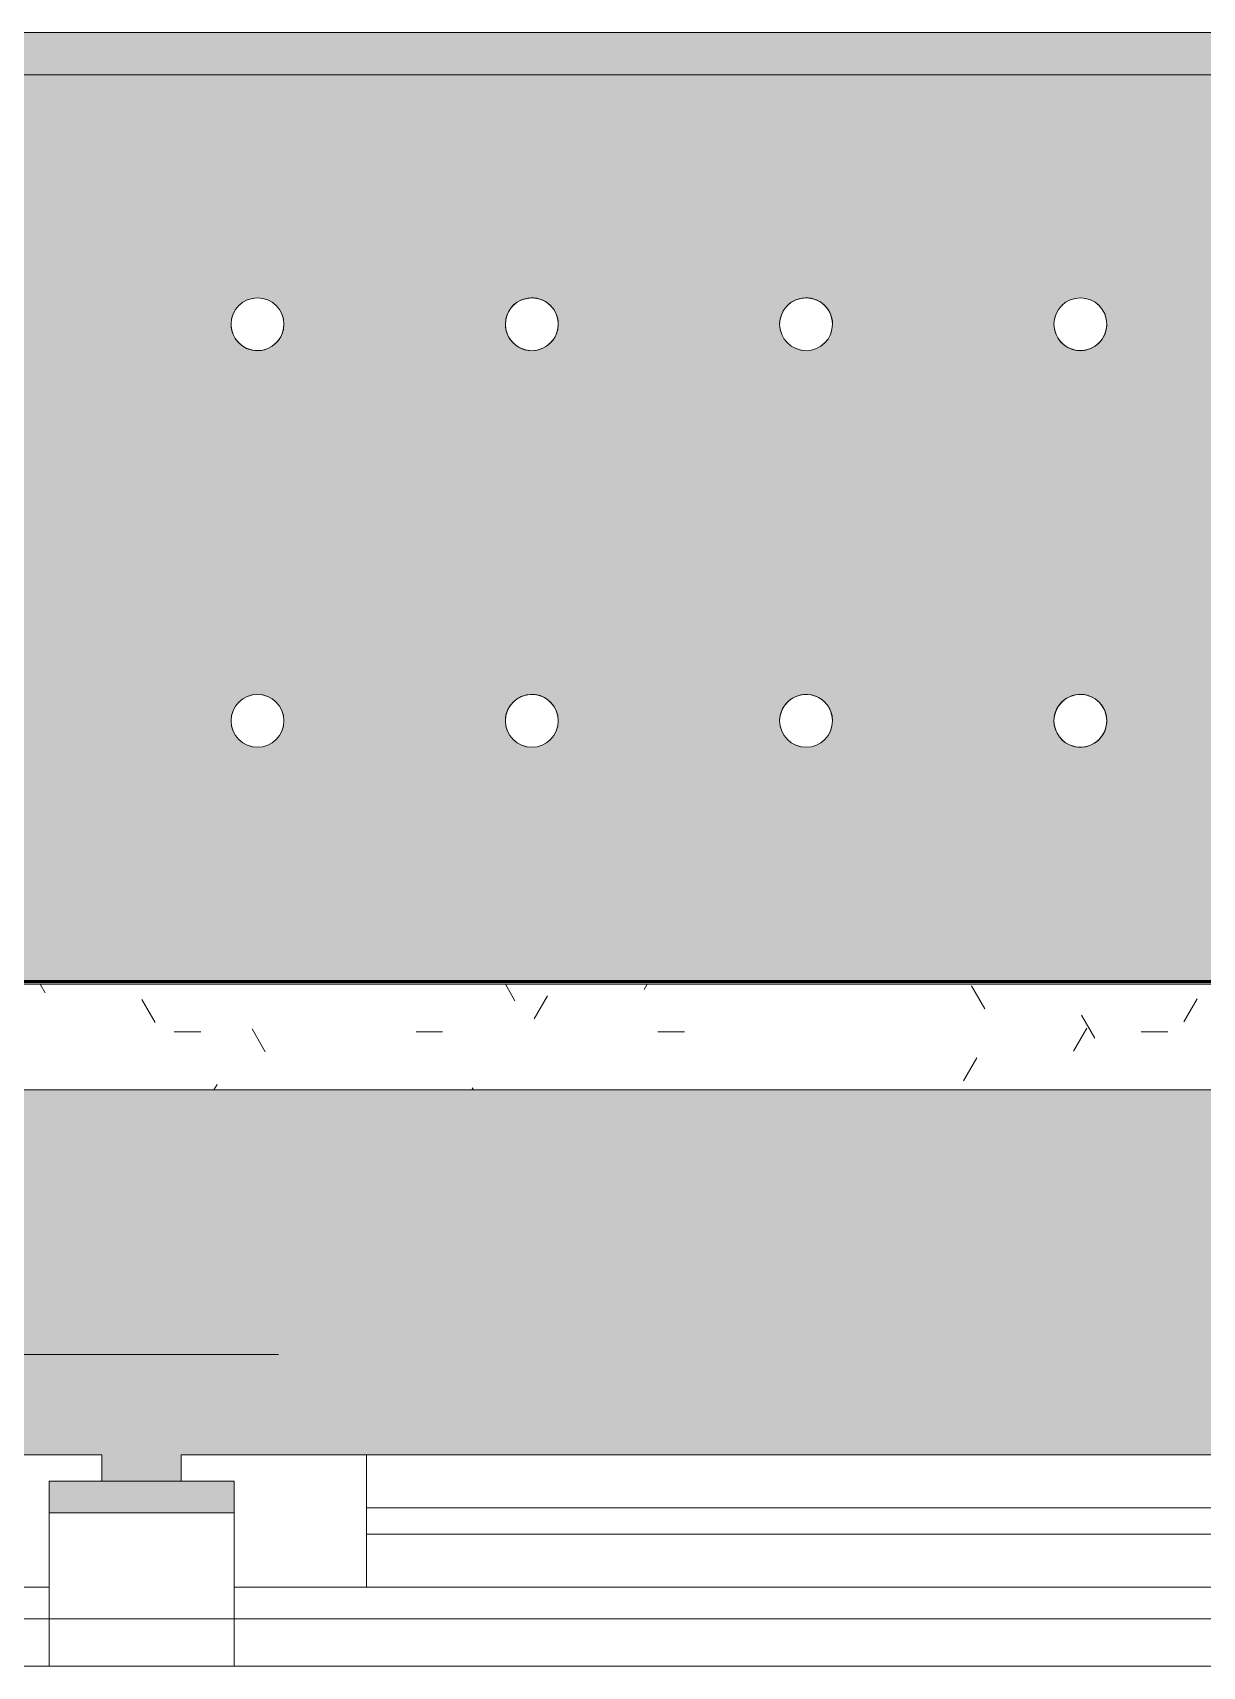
# Model space of a CAD drawing. Header units: millimetres. Extents: x -5426 to 189269, y -8553 to 29000.
# Drawn here: x 23904 to 24346, y -118 to 500 of the extents above; entities that cross this region are included whole.
import ezdxf

# ---------------------------------------------------------------- set-up
doc = ezdxf.new("R2010")
doc.units = ezdxf.units.MM
doc.linetypes.add('Осевая', pattern=[3175, 635, -476.25, 1587.5, -476.25])
for name, color, linetype, lineweight in [('A-GLAZ', 7, 'Continuous', 9), ('A-GLAZ-1', 7, 'Continuous', 13), ('I-WALL', 7, 'Continuous', 9), ('Оси-2', 7, 'Осевая', 9)]:
    doc.layers.add(name, color=color, linetype=linetype, lineweight=lineweight)
for name, color, linetype, lineweight, true_color in [('A-WALL-1', 7, 'Continuous', 9, 0xc0c0c0), ('I-WALL-13', 7, 'Continuous', 53, 0xeaa7bf), ('I-WALL-3', 7, 'Continuous', 9, 0xc0c0c0), ('Знаки-2', 9, 'Continuous', 9, 0x808080), ('Знаки-3', 7, 'Continuous', 9, 0xc1bbaf), ('Знаки-5', 7, 'Continuous', 9, 0xaba79f), ('Знаки-6', 7, 'Continuous', 9, 0xccc5b7), ('Знаки-7', 7, 'Continuous', 9, 0xd5cdbe), ('Знаки-8', 7, 'Continuous', 9, 0xd1cabb), ('Знаки-9', 7, 'Continuous', 9, 0xd4ccbd)]:
    doc.layers.add(name, color=color, linetype=linetype, lineweight=lineweight, true_color=true_color)
doc.layers.add('Знаки-4', color=7, linetype='Continuous', lineweight=9, transparency=0.5)

# ---------------------------------------------------------------- blocks, each defined once
blk = doc.blocks.new('120_Окно_СКБ_2Ст - 120_Окно_СКБ_2Ст 2100х2500 _мал створка СЛЕВА_-V23-План отделки стен 3 этажа в осях 1-12')
at = {"layer": 'A-GLAZ'}
for p, q in [((1050, -57), (-1050, -57)), ((-930, -107), (-270, -107)), ((-270, -117), (-930, -117)), ((-200, -127), (-170, -127))]:
    blk.add_line(p, q, dxfattribs=at)
at = {"layer": 'A-GLAZ-1'}
for p, q in [((-220, -127), (-220, -57)), ((-220, -57), (-150, -57)), ((-150, -57), (-150, -127)), ((-220, -87), (-980, -87)), ((-270, -137), (-270, -87)), ((-220, -127), (-220, -87)), ((980, -87), (-150, -87)), ((-150, -87), (-150, -127)), ((-150, -127), (-220, -127)), ((-200, -127), (-220, -127)), ((-200, -137), (-200, -127)), ((-150, -127), (-170, -127)), ((-170, -127), (-170, -137)), ((-1000, -137), (-200, -137)), ((-200, -137), (-1000, -137)), ((-170, -137), (1000, -137)), ((1000, -137), (-170, -137))]:
    blk.add_line(p, q, dxfattribs=at)
blk = doc.blocks.new('Зашивка радиатора_ с перфорацией М5 - Зашивка радиатора_ с перфорацией М5-V49-План отделки стен 3 этажа в осях 1-12')
at = {"layer": 'Знаки-4'}
h = blk.add_hatch(color=256, dxfattribs=at)
h.paths.add_polyline_path([(1750, 380), (1717.57, 380), (1717.57, 368), (1737.57, 368), (1737.57, 358), (567.57, 358), (567.57, 368), (587.57, 368), (587.57, 380), (517.57, 380), (517.57, 368), (537.57, 368), (537.57, 358), (-262.43, 358), (-262.43, 368), (-242.43, 368), (-242.43, 380), (-310, 380), (-310, 368), (-292.43, 367.3), (-292.43, 220), (1750, 220), (1750, 368)])
h.paths.add_polyline_path([(1537.67, 180), (-310, 180), (-310, -179.94), (1750, -179.94), (1750, 180), (1539.71, 180)])
h.paths.add_polyline_path([(1546.25, 90.35), (1551.25, 89.02), (1554.91, 85.35), (1556.25, 80.35), (1554.91, 75.35), (1551.25, 71.69), (1546.25, 70.35), (1541.25, 71.69), (1537.59, 75.35), (1536.25, 80.35), (1537.59, 85.35), (1541.25, 89.02), (1543.66, 90.01)])
h.paths.add_polyline_path([(1442.5, 90.35), (1447.5, 89.02), (1451.16, 85.35), (1452.5, 80.35), (1451.16, 75.35), (1447.5, 71.69), (1442.5, 70.35), (1437.5, 71.69), (1433.84, 75.35), (1432.5, 80.35), (1433.84, 85.35), (1437.5, 89.02), (1439.91, 90.01)])
h.paths.add_polyline_path([(1338.75, 90.35), (1343.75, 89.02), (1347.41, 85.35), (1348.75, 80.35), (1347.41, 75.35), (1343.75, 71.69), (1338.75, 70.35), (1333.75, 71.69), (1330.09, 75.35), (1328.75, 80.35), (1330.09, 85.35), (1333.75, 89.02), (1336.16, 90.01)])
h.paths.add_polyline_path([(923.75, 90.35), (928.75, 89.02), (932.41, 85.35), (933.75, 80.35), (932.41, 75.35), (928.75, 71.69), (923.75, 70.35), (918.75, 71.69), (915.09, 75.35), (913.75, 80.35), (915.09, 85.35), (918.75, 89.02), (921.16, 90.01)])
h.paths.add_polyline_path([(1027.5, 90.35), (1032.5, 89.02), (1036.16, 85.35), (1037.5, 80.35), (1036.16, 75.35), (1032.5, 71.69), (1027.5, 70.35), (1022.5, 71.69), (1018.84, 75.35), (1017.5, 80.35), (1018.84, 85.35), (1022.5, 89.02), (1024.91, 90.01)])
h.paths.add_polyline_path([(820, 90.35), (825, 89.02), (828.66, 85.35), (830, 80.35), (828.66, 75.35), (825, 71.69), (820, 70.35), (815, 71.69), (811.34, 75.35), (810, 80.35), (811.34, 85.35), (815, 89.02), (817.41, 90.01)])
h.paths.add_polyline_path([(1131.25, 90.35), (1136.25, 89.02), (1139.91, 85.35), (1141.25, 80.35), (1139.91, 75.35), (1136.25, 71.69), (1131.25, 70.35), (1126.25, 71.69), (1122.59, 75.35), (1121.25, 80.35), (1122.59, 85.35), (1126.25, 89.02), (1128.66, 90.01)])
h.paths.add_polyline_path([(1235, 90.35), (1240, 89.02), (1243.66, 85.35), (1245, 80.35), (1243.66, 75.35), (1240, 71.69), (1235, 70.35), (1230, 71.69), (1226.34, 75.35), (1225, 80.35), (1226.52, 85.59), (1230, 89.02), (1232.41, 90.01)])
h.paths.add_polyline_path([(1650, 90.35), (1655, 89.02), (1658.66, 85.35), (1660, 80.35), (1658.66, 75.35), (1655, 71.69), (1650, 70.35), (1645, 71.69), (1641.34, 75.35), (1640, 80.35), (1641.34, 85.35), (1645, 89.02), (1647.41, 90.01)])
h.paths.add_polyline_path([(301.25, 90.35), (306.25, 89.02), (309.91, 85.35), (311.25, 80.35), (309.91, 75.35), (306.25, 71.69), (301.25, 70.35), (296.25, 71.69), (292.59, 75.35), (291.25, 80.35), (292.59, 85.35), (296.25, 89.02), (298.66, 90.01)])
h.paths.add_polyline_path([(405, 90.35), (410, 89.02), (413.66, 85.35), (415, 80.35), (413.66, 75.35), (410, 71.69), (405, 70.35), (400, 71.69), (396.34, 75.35), (395, 80.35), (396.34, 85.35), (400, 89.02), (402.41, 90.01)])
h.paths.add_polyline_path([(93.75, 90.35), (98.75, 89.02), (102.41, 85.35), (103.75, 80.35), (102.41, 75.35), (98.75, 71.69), (93.75, 70.35), (88.75, 71.69), (85.09, 75.35), (83.75, 80.35), (85.09, 85.35), (88.75, 89.02), (91.16, 90.01)])
h.paths.add_polyline_path([(-217.5, 90.35), (-212.5, 89.02), (-208.84, 85.35), (-207.5, 80.35), (-208.84, 75.35), (-212.5, 71.69), (-217.5, 70.35), (-222.5, 71.69), (-226.16, 75.35), (-227.5, 80.35), (-226.16, 85.35), (-222.5, 89.02), (-220.09, 90.01)])
h.paths.add_polyline_path([(-113.75, 90.35), (-108.75, 89.02), (-105.09, 85.35), (-103.75, 80.35), (-105.09, 75.35), (-108.75, 71.69), (-113.75, 70.35), (-118.75, 71.69), (-122.41, 75.35), (-123.75, 80.35), (-122.41, 85.35), (-118.75, 89.02), (-116.34, 90.01)])
h.paths.add_polyline_path([(508.75, 90.35), (513.75, 89.02), (517.41, 85.35), (518.75, 80.35), (517.41, 75.35), (513.75, 71.69), (508.75, 70.35), (503.75, 71.69), (500.09, 75.35), (498.75, 80.35), (500.09, 85.35), (503.75, 89.02), (506.16, 90.01)])
h.paths.add_polyline_path([(-10, 90.35), (-5, 89.02), (-1.34, 85.35), (0, 80.35), (-1.34, 75.35), (-5, 71.69), (-10, 70.35), (-15, 71.69), (-18.66, 75.35), (-20, 80.35), (-18.66, 85.35), (-15, 89.02), (-12.59, 90.01)])
h.paths.add_polyline_path([(716.25, 90.35), (721.25, 89.02), (724.91, 85.35), (726.25, 80.35), (724.91, 75.35), (721.25, 71.69), (716.25, 70.35), (711.25, 71.69), (707.59, 75.35), (706.25, 80.35), (707.59, 85.35), (711.25, 89.02), (713.66, 90.01)])
h.paths.add_polyline_path([(612.5, 90.35), (617.5, 89.02), (621.16, 85.35), (622.5, 80.35), (621.16, 75.35), (617.5, 71.69), (612.5, 70.35), (607.5, 71.69), (603.84, 75.35), (602.5, 80.35), (603.84, 85.35), (607.5, 89.02), (609.91, 90.01)])
h.paths.add_polyline_path([(197.5, 90.35), (202.5, 89.02), (206.16, 85.35), (207.5, 80.35), (206.16, 75.35), (202.5, 71.69), (197.5, 70.35), (192.5, 71.69), (188.84, 75.35), (187.5, 80.35), (188.84, 85.35), (192.5, 89.02), (194.91, 90.01)])
h.paths.add_polyline_path([(1131.25, -59.65), (1136.25, -60.98), (1139.91, -64.65), (1141.25, -69.65), (1139.91, -74.65), (1136.25, -78.31), (1131.25, -79.65), (1126.25, -78.31), (1122.59, -74.65), (1121.25, -69.65), (1122.59, -64.65), (1126.89, -60.72), (1128.66, -59.99)])
h.paths.add_polyline_path([(1338.75, -59.65), (1343.75, -60.98), (1347.41, -64.65), (1348.75, -69.65), (1347.41, -74.65), (1343.75, -78.31), (1338.75, -79.65), (1333.75, -78.31), (1330.09, -74.65), (1328.75, -69.65), (1330.09, -64.65), (1334.39, -60.72), (1336.16, -59.99)])
h.paths.add_polyline_path([(1027.5, -59.65), (1032.5, -60.98), (1036.16, -64.65), (1037.5, -69.65), (1036.16, -74.65), (1032.5, -78.31), (1027.5, -79.65), (1022.5, -78.31), (1018.84, -74.65), (1017.5, -69.65), (1018.84, -64.65), (1023.14, -60.72), (1024.91, -59.99)])
h.paths.add_polyline_path([(820, -59.65), (825, -60.98), (828.66, -64.65), (830, -69.65), (828.66, -74.65), (825, -78.31), (820, -79.65), (815, -78.31), (811.34, -74.65), (810, -69.65), (811.34, -64.65), (815.64, -60.72), (817.41, -59.99)])
h.paths.add_polyline_path([(716.25, -59.65), (721.25, -60.98), (724.91, -64.65), (726.25, -69.65), (724.91, -74.65), (721.25, -78.31), (716.25, -79.65), (711.25, -78.31), (707.59, -74.65), (706.25, -69.65), (707.59, -64.65), (711.89, -60.72), (713.66, -59.99)])
h.paths.add_polyline_path([(1650, -59.65), (1655, -60.98), (1658.66, -64.65), (1660, -69.65), (1658.66, -74.65), (1655, -78.31), (1650, -79.65), (1645, -78.31), (1641.34, -74.65), (1640, -69.65), (1641.34, -64.65), (1645.64, -60.72), (1647.41, -59.99)])
h.paths.add_polyline_path([(923.75, -59.65), (928.75, -60.98), (932.41, -64.65), (933.75, -69.65), (932.41, -74.65), (928.75, -78.31), (923.75, -79.65), (918.75, -78.31), (915.09, -74.65), (913.75, -69.65), (915.09, -64.65), (919.39, -60.72), (921.16, -59.99)])
h.paths.add_polyline_path([(1235, -59.65), (1240, -60.98), (1243.66, -64.65), (1245, -69.65), (1243.66, -74.65), (1240, -78.31), (1235, -79.65), (1230, -78.31), (1226.34, -74.65), (1225, -69.65), (1226.52, -64.41), (1230.64, -60.72), (1232.41, -59.99)])
h.paths.add_polyline_path([(1442.5, -59.65), (1447.5, -60.98), (1451.16, -64.65), (1452.5, -69.65), (1451.16, -74.65), (1447.5, -78.31), (1442.5, -79.65), (1437.5, -78.31), (1433.84, -74.65), (1432.5, -69.65), (1433.84, -64.65), (1438.14, -60.72), (1439.91, -59.99)])
h.paths.add_polyline_path([(1546.25, -59.65), (1551.25, -60.98), (1554.91, -64.65), (1556.25, -69.65), (1554.91, -74.65), (1551.25, -78.31), (1546.25, -79.65), (1541.25, -78.31), (1537.59, -74.65), (1536.25, -69.65), (1537.59, -64.65), (1541.89, -60.72), (1543.66, -59.99)])
h.paths.add_polyline_path([(405, -59.65), (410, -60.98), (413.66, -64.65), (415, -69.65), (413.66, -74.65), (410, -78.31), (404.44, -79.57), (400, -78.31), (396.34, -74.65), (395, -69.65), (396.34, -64.65), (400.64, -60.72), (402.41, -59.99)])
h.paths.add_polyline_path([(-113.75, -59.65), (-108.75, -60.98), (-105.09, -64.65), (-103.75, -69.65), (-105.09, -74.65), (-108.75, -78.31), (-113.75, -79.65), (-118.75, -78.31), (-122.41, -74.65), (-123.75, -69.65), (-122.41, -64.65), (-118.11, -60.72), (-116.34, -59.99)])
h.paths.add_polyline_path([(-217.5, -59.65), (-212.5, -60.98), (-208.84, -64.65), (-207.5, -69.65), (-208.84, -74.65), (-212.5, -78.31), (-217.5, -79.65), (-222.5, -78.31), (-226.16, -74.65), (-227.5, -69.65), (-226.16, -64.65), (-221.86, -60.72), (-220.09, -59.99)])
h.paths.add_polyline_path([(-10, -59.65), (-5, -60.98), (-1.34, -64.65), (0, -69.65), (-1.34, -74.65), (-5, -78.31), (-10, -79.65), (-15, -78.31), (-18.66, -74.65), (-20, -69.65), (-18.66, -64.65), (-14.36, -60.72), (-12.59, -59.99)])
h.paths.add_polyline_path([(93.75, -59.65), (98.75, -60.98), (102.41, -64.65), (103.75, -69.65), (102.41, -74.65), (98.75, -78.31), (93.75, -79.65), (88.75, -78.31), (85.09, -74.65), (83.75, -69.65), (85.09, -64.65), (89.39, -60.72), (91.16, -59.99)])
h.paths.add_polyline_path([(197.5, -59.65), (202.5, -60.98), (206.16, -64.65), (207.5, -69.65), (206.16, -74.65), (202.5, -78.31), (197.5, -79.65), (192.5, -78.31), (188.84, -74.65), (187.5, -69.65), (188.84, -64.65), (193.14, -60.72), (194.91, -59.99)])
h.paths.add_polyline_path([(301.25, -59.65), (306.25, -60.98), (309.91, -64.65), (311.25, -69.65), (309.91, -74.65), (306.25, -78.31), (301.25, -79.65), (296.25, -78.31), (292.59, -74.65), (291.25, -69.65), (292.59, -64.65), (296.89, -60.72), (298.66, -59.99)])
h.paths.add_polyline_path([(612.5, -59.65), (617.5, -60.98), (621.16, -64.65), (622.5, -69.65), (621.16, -74.65), (617.5, -78.31), (612.5, -79.65), (607.5, -78.31), (603.84, -74.65), (602.5, -69.65), (603.84, -64.65), (608.14, -60.72), (609.91, -59.99)])
h.paths.add_polyline_path([(508.75, -59.65), (513.75, -60.98), (517.41, -64.65), (518.75, -69.65), (517.41, -74.65), (513.75, -78.31), (508.75, -79.65), (503.75, -78.31), (500.09, -74.65), (498.75, -69.65), (500.09, -64.65), (504.39, -60.72), (506.16, -59.99)])
for points in [[(1735.6, -163.94), (-310, -163.94), (-310, -179.94), (1750, -179.94), (1750, -163.94), (1736.12, -163.94)], [(221.76, -163.94), (200, -163.94), (200.68, -179.94), (240, -179.94), (239.32, -163.94), (225.18, -163.94)], [(217.41, -163.94), (200, -163.94), (200.68, -179.94), (240, -179.94), (239.32, -163.94), (220, -163.94)], [(222.59, -163.94), (210, -163.94), (210.34, -179.94), (230, -179.94), (229.66, -163.94), (225, -163.94)], [(210.34, -163.94), (210, -163.94), (210.34, -179.94), (230, -179.94), (229.66, -163.94), (211.34, -163.94)], [(300, -163.94), (300.68, -179.94), (340, -179.94), (339.32, -163.94), (300.68, -163.94)], [(300, -163.94), (300.68, -179.94), (340, -179.94), (339.32, -163.94), (300.68, -163.94)], [(328.66, -163.94), (310, -163.94), (310.34, -179.94), (330, -179.94), (329.66, -163.94)], [(310.34, -163.94), (310, -163.94), (310.34, -179.94), (330, -179.94), (329.66, -163.94), (311.34, -163.94)], [(414.82, -163.94), (400, -163.94), (400.68, -179.94), (440, -179.94), (439.32, -163.94), (415, -163.94)], [(400, -163.94), (400.68, -179.94), (440, -179.94), (439.32, -163.94), (400.68, -163.94)], [(430, -163.94), (410, -163.94), (410.34, -179.94), (430, -179.94)], [(410.34, -163.94), (410, -163.94), (410.34, -179.94), (430, -179.94), (429.66, -163.94), (411.34, -163.94)], [(505.86, -163.94), (500, -163.94), (500.68, -179.94), (540, -179.94), (539.32, -163.94), (508.75, -163.94)], [(515, -163.94), (500, -163.94), (500.68, -179.94), (540, -179.94), (539.32, -163.94), (517.41, -163.94)], [(510.34, -163.94), (510, -163.94), (510.34, -179.94), (530, -179.94), (529.66, -163.94), (511.34, -163.94)], [(527.07, -163.94), (510, -163.94), (510.34, -179.94), (530, -179.94), (529.66, -163.94), (528.66, -163.94)]]:
    blk.add_hatch(color=256, dxfattribs=at).paths.add_polyline_path(points)
at = {"layer": 'Знаки-2'}
for p, q in [((587.57, 380), (517.57, 380)), ((-310, -179.94), (1750, -179.94))]:
    blk.add_line(p, q, dxfattribs=at)
for centre, start, end in [((197.5, 80.35), 0, 180), ((301.25, 80.35), 0, 180), ((405, 80.35), 0, 180), ((508.75, 80.35), 0, 180), ((197.5, 80.35), 180, 0), ((301.25, 80.35), 180, 0), ((405, 80.35), 180, 0), ((508.75, 80.35), 180, 0), ((197.5, -69.65), 0, 180), ((301.25, -69.65), 0, 180), ((405, -69.65), 0, 180), ((508.75, -69.65), 0, 180), ((197.5, -69.65), 180, 0), ((301.25, -69.65), 180, 0), ((405, -69.65), 180, 0), ((508.75, -69.65), 180, 0)]:
    blk.add_arc(centre, 10, start, end, dxfattribs=at)
at = {"layer": 'Знаки-3'}
for p, q in [((200, -163.94), (140, -163.94)), ((200, -163.94), (240, -163.94)), ((240, -163.94), (200, -163.94)), ((300, -163.94), (240, -163.94)), ((300, -163.94), (340, -163.94)), ((340, -163.94), (300, -163.94)), ((400, -163.94), (340, -163.94)), ((400, -163.94), (410, -163.94)), ((410, -163.94), (400, -163.94)), ((410, -163.94), (430, -163.94)), ((430, -163.94), (410, -163.94)), ((430, -163.94), (440, -163.94)), ((440, -163.94), (430, -163.94)), ((500, -163.94), (440, -163.94)), ((500, -163.94), (540, -163.94)), ((540, -163.94), (500, -163.94)), ((600, -163.94), (540, -163.94)), ((140, -179.94), (200, -179.94)), ((200, -179.94), (240, -179.94)), ((240, -179.94), (200, -179.94)), ((240, -179.94), (300, -179.94)), ((300, -179.94), (340, -179.94)), ((340, -179.94), (300, -179.94)), ((340, -179.94), (400, -179.94)), ((400, -179.94), (410, -179.94)), ((410, -179.94), (400, -179.94)), ((410, -179.94), (430, -179.94)), ((430, -179.94), (410, -179.94)), ((430, -179.94), (440, -179.94)), ((440, -179.94), (430, -179.94)), ((440, -179.94), (500, -179.94)), ((500, -179.94), (540, -179.94)), ((540, -179.94), (500, -179.94)), ((540, -179.94), (600, -179.94))]:
    blk.add_line(p, q, dxfattribs=at)
at = {"layer": 'Знаки-5'}
for p, q in [((517.57, 380), (587.57, 380)), ((-262.14, -163.94), (1700.94, -163.94)), ((1750, -179.94), (-310, -179.94)), ((1750, -179.94), (-310, -179.94))]:
    blk.add_line(p, q, dxfattribs=at)
for centre, start, end in [((197.5, 80.35), 0, 150), ((301.25, 80.35), 0, 180), ((405, 80.35), 0, 180), ((508.75, 80.35), 0, 180), ((197.5, 80.35), 165, 180), ((197.5, 80.35), 180, 255), ((197.5, 80.35), 150, 165), ((197.5, 80.35), 255, 0), ((301.25, 80.35), 180, 195), ((301.25, 80.35), 225, 360), ((405, 80.35), 180, 345), ((405, 80.35), 345, 0), ((508.75, 80.35), 180, 360), ((301.25, 80.35), 195, 225), ((197.5, -69.65), 0, 165), ((301.25, -69.65), 0, 180), ((405, -69.65), 105, 180), ((405, -69.65), 45, 105), ((508.75, -69.65), 105, 180), ((508.75, -69.65), 0, 105), ((197.5, -69.65), 165, 180), ((405, -69.65), 0, 45), ((197.5, -69.65), 180, 360), ((301.25, -69.65), 180, 285), ((301.25, -69.65), 285, 345), ((301.25, -69.65), 345, 360), ((405, -69.65), 180, 285), ((405, -69.65), 285, 360), ((508.75, -69.65), 180, 360)]:
    blk.add_arc(centre, 10, start, end, dxfattribs=at)
at = {"layer": 'Знаки-6'}
for p, q in [((200, -163.94), (210, -163.94)), ((210, -163.94), (200, -163.94)), ((210, -163.94), (214.81, -163.94)), ((214.81, -163.94), (210, -163.94)), ((215, -163.94), (225, -163.94)), ((225, -163.94), (215, -163.94)), ((225.19, -163.94), (230, -163.94)), ((230, -163.94), (225.19, -163.94)), ((230, -163.94), (240, -163.94)), ((240, -163.94), (230, -163.94)), ((300, -163.94), (310, -163.94)), ((310, -163.94), (300, -163.94)), ((310, -163.94), (314.81, -163.94)), ((314.81, -163.94), (310, -163.94)), ((315, -163.94), (325, -163.94)), ((325, -163.94), (315, -163.94)), ((325.19, -163.94), (330, -163.94)), ((330, -163.94), (325.19, -163.94)), ((330, -163.94), (340, -163.94)), ((340, -163.94), (330, -163.94)), ((400, -163.94), (410, -163.94)), ((410, -163.94), (400, -163.94)), ((411.28, -163.94), (414.82, -163.94)), ((414.82, -163.94), (411.28, -163.94)), ((415, -163.94), (425, -163.94)), ((425, -163.94), (415, -163.94)), ((425.18, -163.94), (428.72, -163.94)), ((428.72, -163.94), (425.18, -163.94)), ((430, -163.94), (440, -163.94)), ((440, -163.94), (430, -163.94)), ((500, -163.94), (510, -163.94)), ((510, -163.94), (500, -163.94)), ((510, -163.94), (514.81, -163.94)), ((514.81, -163.94), (510, -163.94)), ((515, -163.94), (525, -163.94)), ((525, -163.94), (515, -163.94)), ((525.19, -163.94), (530, -163.94)), ((530, -163.94), (525.19, -163.94)), ((530, -163.94), (540, -163.94)), ((540, -163.94), (530, -163.94)), ((200, -179.94), (210, -179.94)), ((210, -179.94), (200, -179.94)), ((210, -179.94), (214.81, -179.94)), ((214.81, -179.94), (210, -179.94)), ((215, -179.94), (225, -179.94)), ((225, -179.94), (215, -179.94)), ((225.19, -179.94), (230, -179.94)), ((230, -179.94), (225.19, -179.94)), ((230, -179.94), (240, -179.94)), ((240, -179.94), (230, -179.94)), ((300, -179.94), (310, -179.94)), ((305.86, -179.94), (300, -179.94)), ((310, -179.94), (305.86, -179.94)), ((310, -179.94), (314.81, -179.94)), ((314.81, -179.94), (310, -179.94)), ((315, -179.94), (325, -179.94)), ((325, -179.94), (315, -179.94)), ((325.19, -179.94), (330, -179.94)), ((330, -179.94), (325.19, -179.94)), ((330, -179.94), (340, -179.94)), ((337.32, -179.94), (330, -179.94)), ((340, -179.94), (337.32, -179.94)), ((400, -179.94), (402.68, -179.94)), ((410, -179.94), (400, -179.94)), ((402.68, -179.94), (405.86, -179.94)), ((405.86, -179.94), (410, -179.94)), ((411.28, -179.94), (414.82, -179.94)), ((414.82, -179.94), (411.28, -179.94)), ((415, -179.94), (425, -179.94)), ((425, -179.94), (415, -179.94)), ((425.18, -179.94), (428.72, -179.94)), ((428.72, -179.94), (425.18, -179.94)), ((430, -179.94), (440, -179.94)), ((440, -179.94), (430, -179.94)), ((500, -179.94), (510, -179.94)), ((510, -179.94), (500, -179.94)), ((510, -179.94), (514.81, -179.94)), ((514.81, -179.94), (510, -179.94)), ((515, -179.94), (525, -179.94)), ((525, -179.94), (515, -179.94)), ((525.19, -179.94), (530, -179.94)), ((530, -179.94), (525.19, -179.94)), ((530, -179.94), (540, -179.94)), ((540, -179.94), (530, -179.94))]:
    blk.add_line(p, q, dxfattribs=at)
at = {"layer": 'Знаки-7'}
for p, q in [((214.82, -163.94), (211.34, -163.94)), ((221.76, -163.94), (215, -163.94)), ((225, -163.94), (222.59, -163.94)), ((228.66, -163.94), (225.18, -163.94)), ((312.93, -163.94), (311.34, -163.94)), ((314.82, -163.94), (313.1, -163.94)), ((325, -163.94), (315, -163.94)), ((328.66, -163.94), (325.18, -163.94)), ((414.82, -163.94), (411.34, -163.94)), ((425, -163.94), (415, -163.94)), ((428.66, -163.94), (425.18, -163.94)), ((514.82, -163.94), (511.34, -163.94)), ((525, -163.94), (515, -163.94)), ((528.66, -163.94), (525.18, -163.94)), ((211.34, -179.94), (214.82, -179.94)), ((215, -179.94), (221.76, -179.94)), ((222.59, -179.94), (225, -179.94)), ((225.18, -179.94), (228.66, -179.94)), ((311.34, -179.94), (312.93, -179.94)), ((313.1, -179.94), (314.82, -179.94)), ((315, -179.94), (325, -179.94)), ((325.18, -179.94), (328.66, -179.94)), ((411.34, -179.94), (414.82, -179.94)), ((415, -179.94), (425, -179.94)), ((425.18, -179.94), (428.66, -179.94)), ((511.34, -179.94), (514.82, -179.94)), ((515, -179.94), (525, -179.94)), ((525.18, -179.94), (528.66, -179.94))]:
    blk.add_line(p, q, dxfattribs=at)
at = {"layer": 'Знаки-8'}
for p, q in [((210, -163.94), (200.68, -163.94)), ((210, -163.94), (211.34, -163.94)), ((214.81, -163.94), (210, -163.94)), ((211.34, -163.94), (214.81, -163.94)), ((215, -163.94), (225, -163.94)), ((220, -163.94), (215, -163.94)), ((222.59, -163.94), (220, -163.94)), ((225, -163.94), (222.59, -163.94)), ((225.19, -163.94), (227.07, -163.94)), ((229.66, -163.94), (225.19, -163.94)), ((227.07, -163.94), (230, -163.94)), ((230, -163.94), (229.66, -163.94)), ((239.32, -163.94), (230, -163.94)), ((310, -163.94), (300.68, -163.94)), ((311.28, -163.94), (312.87, -163.94)), ((312.87, -163.94), (311.28, -163.94)), ((313.04, -163.94), (314.82, -163.94)), ((314.82, -163.94), (313.04, -163.94)), ((315, -163.94), (325, -163.94)), ((325, -163.94), (315, -163.94)), ((325.18, -163.94), (328.72, -163.94)), ((328.72, -163.94), (325.18, -163.94)), ((339.32, -163.94), (330, -163.94)), ((410, -163.94), (400.68, -163.94)), ((410, -163.94), (411.34, -163.94)), ((414.81, -163.94), (410, -163.94)), ((411.34, -163.94), (414.81, -163.94)), ((415, -163.94), (425, -163.94)), ((425, -163.94), (415, -163.94)), ((425.19, -163.94), (429.66, -163.94)), ((430, -163.94), (425.19, -163.94)), ((429.66, -163.94), (430, -163.94)), ((439.32, -163.94), (430, -163.94)), ((510, -163.94), (500.68, -163.94)), ((510, -163.94), (511.34, -163.94)), ((514.81, -163.94), (510, -163.94)), ((511.34, -163.94), (514.81, -163.94)), ((515, -163.94), (525, -163.94)), ((522.59, -163.94), (515, -163.94)), ((525, -163.94), (522.59, -163.94)), ((525.19, -163.94), (530, -163.94)), ((530, -163.94), (525.19, -163.94)), ((539.32, -163.94), (530, -163.94)), ((200.68, -179.94), (210, -179.94)), ((210, -179.94), (212.93, -179.94)), ((214.81, -179.94), (210, -179.94)), ((212.93, -179.94), (214.81, -179.94)), ((215, -179.94), (217.41, -179.94)), ((225, -179.94), (215, -179.94)), ((217.41, -179.94), (220, -179.94)), ((220, -179.94), (222.59, -179.94)), ((222.59, -179.94), (225, -179.94)), ((225.19, -179.94), (228.66, -179.94)), ((228.66, -179.94), (225.19, -179.94)), ((228.66, -179.94), (230, -179.94)), ((229.66, -179.94), (228.66, -179.94)), ((230, -179.94), (229.66, -179.94)), ((230, -179.94), (239.32, -179.94)), ((300.68, -179.94), (310, -179.94)), ((311.28, -179.94), (312.87, -179.94)), ((312.87, -179.94), (311.28, -179.94)), ((313.04, -179.94), (314.82, -179.94)), ((314.82, -179.94), (313.04, -179.94)), ((315, -179.94), (325, -179.94)), ((325, -179.94), (315, -179.94)), ((325.18, -179.94), (328.72, -179.94)), ((328.72, -179.94), (325.18, -179.94)), ((330, -179.94), (339.32, -179.94)), ((400.68, -179.94), (410, -179.94)), ((410, -179.94), (410.34, -179.94)), ((414.81, -179.94), (410, -179.94)), ((410.34, -179.94), (414.81, -179.94)), ((415, -179.94), (417.41, -179.94)), ((425, -179.94), (415, -179.94)), ((417.41, -179.94), (422.59, -179.94)), ((422.59, -179.94), (425, -179.94)), ((425.19, -179.94), (427.07, -179.94)), ((427.07, -179.94), (425.19, -179.94)), ((427.07, -179.94), (430, -179.94)), ((429.66, -179.94), (427.07, -179.94)), ((430, -179.94), (429.66, -179.94)), ((430, -179.94), (439.32, -179.94)), ((500.68, -179.94), (510, -179.94)), ((510, -179.94), (514.81, -179.94)), ((512.93, -179.94), (510, -179.94)), ((514.81, -179.94), (512.93, -179.94)), ((515, -179.94), (525, -179.94)), ((525, -179.94), (515, -179.94)), ((525.19, -179.94), (530, -179.94)), ((527.07, -179.94), (525.19, -179.94)), ((529.66, -179.94), (527.07, -179.94)), ((530, -179.94), (529.66, -179.94)), ((530, -179.94), (539.32, -179.94))]:
    blk.add_line(p, q, dxfattribs=at)
at = {"layer": 'Знаки-9'}
for p, q in [((211.28, -163.94), (214.82, -163.94)), ((214.82, -163.94), (211.28, -163.94)), ((215, -163.94), (221.77, -163.94)), ((220, -163.94), (215, -163.94)), ((221.77, -163.94), (220, -163.94)), ((222.61, -163.94), (225, -163.94)), ((225, -163.94), (222.61, -163.94)), ((225.18, -163.94), (228.72, -163.94)), ((228.72, -163.94), (225.18, -163.94)), ((310, -163.94), (314.81, -163.94)), ((310.34, -163.94), (310, -163.94)), ((314.81, -163.94), (310.34, -163.94)), ((315, -163.94), (325, -163.94)), ((325, -163.94), (315, -163.94)), ((325.19, -163.94), (330, -163.94)), ((330, -163.94), (325.19, -163.94)), ((411.28, -163.94), (414.82, -163.94)), ((414.82, -163.94), (411.28, -163.94)), ((415, -163.94), (425, -163.94)), ((425, -163.94), (415, -163.94)), ((425.18, -163.94), (428.72, -163.94)), ((428.72, -163.94), (425.18, -163.94)), ((511.28, -163.94), (514.82, -163.94)), ((514.82, -163.94), (511.28, -163.94)), ((515, -163.94), (525, -163.94)), ((525, -163.94), (515, -163.94)), ((525.18, -163.94), (528.72, -163.94)), ((528.72, -163.94), (525.18, -163.94)), ((211.28, -179.94), (214.82, -179.94)), ((214.82, -179.94), (211.28, -179.94)), ((215, -179.94), (221.77, -179.94)), ((221.77, -179.94), (215, -179.94)), ((222.61, -179.94), (225, -179.94)), ((225, -179.94), (222.61, -179.94)), ((225.18, -179.94), (228.72, -179.94)), ((228.72, -179.94), (225.18, -179.94)), ((310, -179.94), (310.34, -179.94)), ((314.81, -179.94), (310, -179.94)), ((310.34, -179.94), (314.81, -179.94)), ((315, -179.94), (325, -179.94)), ((325, -179.94), (315, -179.94)), ((325.19, -179.94), (330, -179.94)), ((330, -179.94), (325.19, -179.94)), ((411.28, -179.94), (414.82, -179.94)), ((414.82, -179.94), (411.28, -179.94)), ((415, -179.94), (420, -179.94)), ((425, -179.94), (415, -179.94)), ((420, -179.94), (425, -179.94)), ((425.18, -179.94), (428.72, -179.94)), ((428.72, -179.94), (425.18, -179.94)), ((511.28, -179.94), (514.82, -179.94)), ((514.82, -179.94), (511.28, -179.94)), ((515, -179.94), (525, -179.94)), ((525, -179.94), (515, -179.94)), ((525.18, -179.94), (528.72, -179.94)), ((528.72, -179.94), (525.18, -179.94))]:
    blk.add_line(p, q, dxfattribs=at)

msp = doc.modelspace()

# ---------------------------------------------------------------- hatches: boundary and pattern name
at = {"layer": 'I-WALL'}
h = msp.add_hatch(dxfattribs=at)
h.set_pattern_fill('FP_36', color=256, style=0, pattern_type=2)
h.set_pattern_definition([(0, (0, 0), (121.92, 30.48), [10.058, -81.382, 10.058, -81.382, -487.68]), (0, (0, 0), (121.92, 30.48), [-182.88, 10.058, -172.822, 10.058, -81.382, -213.36]), (0, (0, 0), (121.92, 30.48), [-457.2, 10.058, -50.902, 10.058, -142.342]), (120, (45.72, 15.24), (-87.356454, 90.345817), [10.058, -81.382, 10.058, -81.382, -487.68]), (120, (45.72, 15.24), (-87.356454, 90.345817), [-182.88, 10.058, -172.822, 10.058, -81.382, -213.36]), (120, (45.72, 15.24), (-87.356454, 90.345817), [-457.2, 10.058, -50.902, 10.058, -142.342]), (240, (60.96, 76.2), (-34.563546, -120.825817), [10.058, -81.382, 10.058, -81.382, -487.68]), (240, (60.96, 76.2), (-34.563546, -120.825817), [-182.88, 10.058, -172.822, 10.058, -81.382, -213.36]), (240, (60.96, 76.2), (-34.563546, -120.825817), [-457.2, 10.058, -50.902, 10.058, -142.342])])
h.paths.add_polyline_path([(24549.84, 100), (24830.71, 100), (24830.71, 140), (22530, 140), (22530, 100), (24367.15, 100)])

# ---------------------------------------------------------------- linework, layer by layer
at = {"layer": 'A-WALL-1'}
msp.add_line((22510, -100), (25560, -100), dxfattribs=at)
at = {"layer": 'I-WALL-13'}
msp.add_line((22808.7, 141), (24750.37, 141), dxfattribs=at)
at = {"layer": 'I-WALL-3'}
for p, q in [((24830.71, 140), (22710, 140)), ((24810, 100), (22731, 100))]:
    msp.add_line(p, q, dxfattribs=at)
at = {"layer": 'Оси-2'}
msp.add_line((-2038.22, 0), (36260, 0), dxfattribs=at)

# ---------------------------------------------------------------- block references
at = {"layer": 'A-GLAZ', "rotation": 180}
msp.add_blockref('120_Окно_СКБ_2Ст - 120_Окно_СКБ_2Ст 2100х2500 _мал створка СЛЕВА_-V23-План отделки стен 3 этажа в осях 1-12', (23760, -175), dxfattribs=at)
at = {"layer": 'Знаки-3', "rotation": 180}
msp.add_blockref('Зашивка радиатора_ с перфорацией М5 - Зашивка радиатора_ с перфорацией М5-V49-План отделки стен 3 этажа в осях 1-12', (24497.57, 320), dxfattribs=at)

doc.saveas('drawing.dxf')
